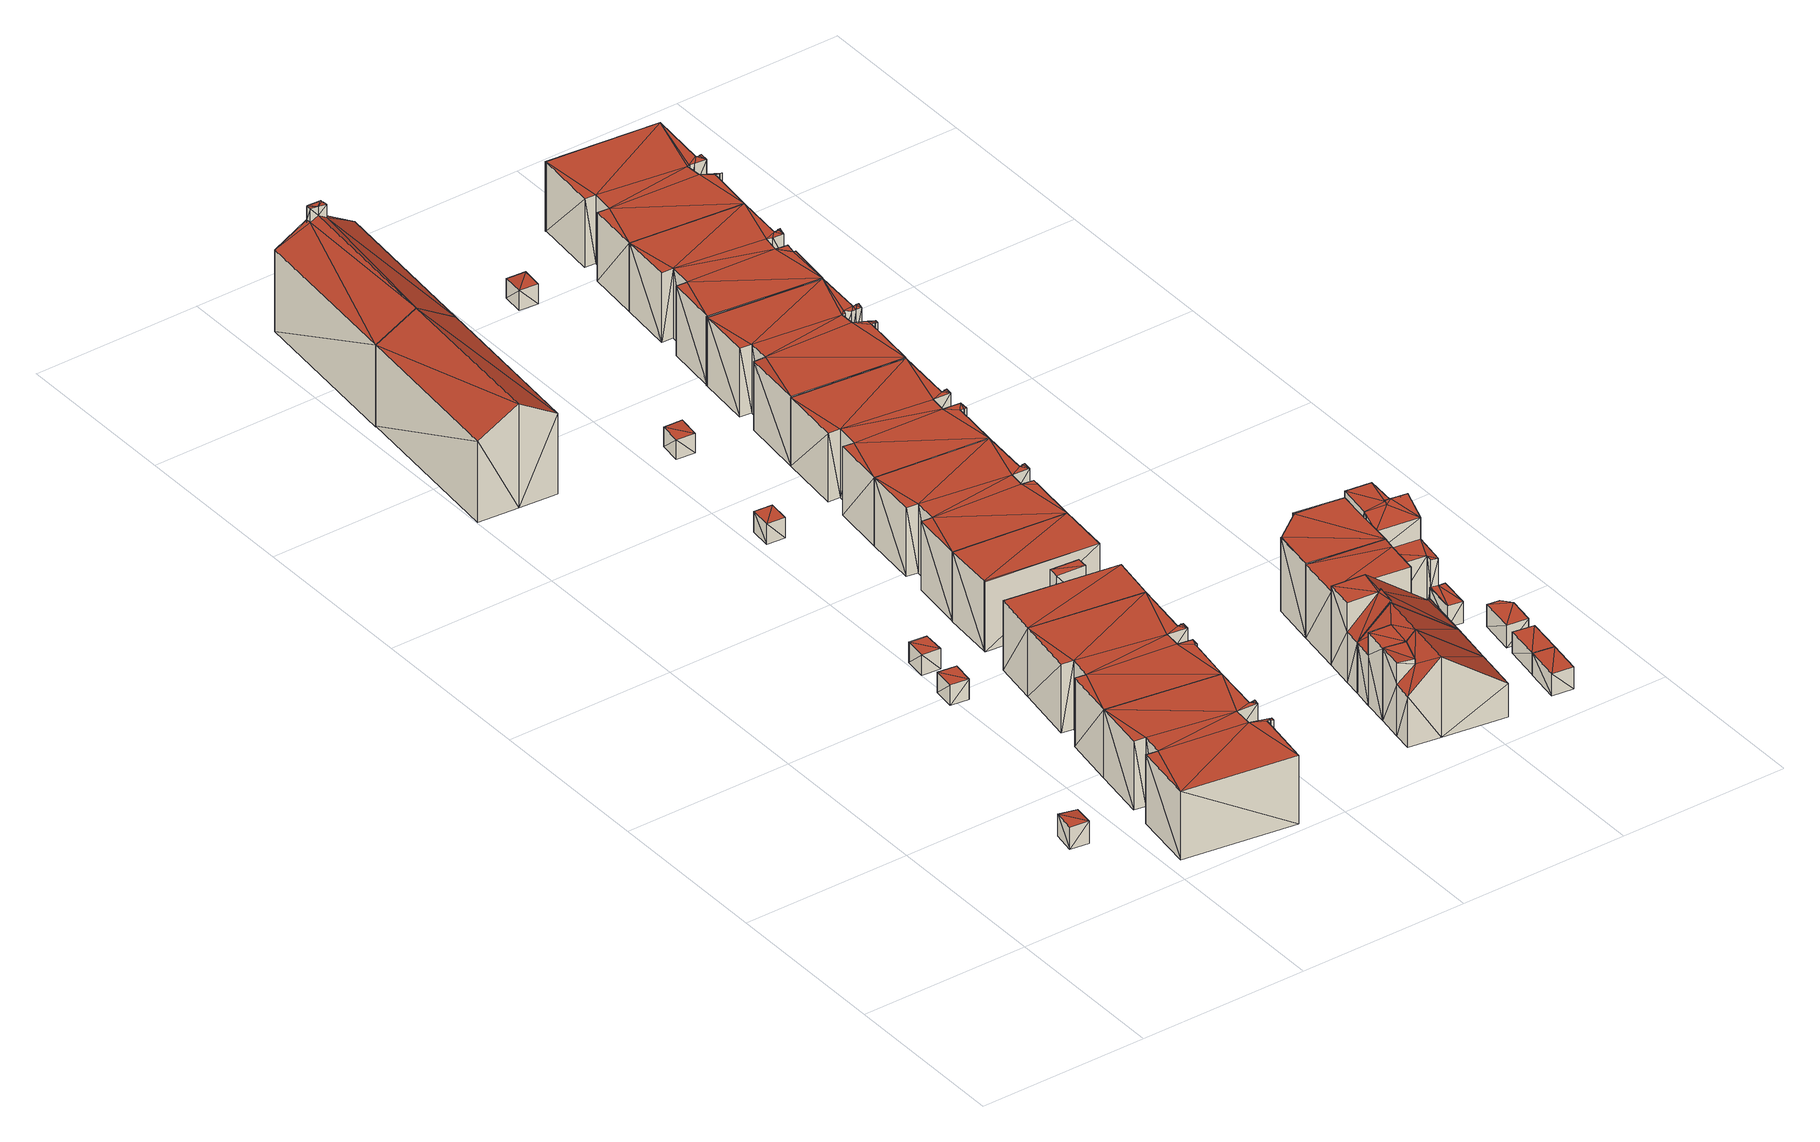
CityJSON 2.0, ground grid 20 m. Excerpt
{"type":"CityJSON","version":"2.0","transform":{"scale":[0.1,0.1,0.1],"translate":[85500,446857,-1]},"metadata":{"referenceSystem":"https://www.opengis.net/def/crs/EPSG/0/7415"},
"CityObjects":{
"building1":{"type":"Building","attributes":{"oorspronkelijk_bouwjaar":1990,"status":"Pand in gebruik","geconstateerd":false,"h_maaiveld":-0.615,"dak_type":"single horizontal","pw_datum":"2013-12-01","pw_actueel":"yes","pw_bron":"ahn3","reconstructie_methode":"tudelft3d-geoflow","versie_methode":"v21.03.1","kas_warenhuis":false,"ondergronds_type":"above ground","lod11_replace":false,"reconstruction_skipped":false},"geometry":[{"type":"Solid","lod":"2.2","boundaries":[[[[0,1,2]],[[3,0,2]],[[4,1,0]],[[5,4,0]],[[6,3,7]],[[7,3,2]],[[5,0,6]],[[6,0,3]],[[7,2,1]],[[4,7,1]],[[7,4,6]],[[6,4,5]]]],"semantics":{"surfaces":[{"type":"GroundSurface"},{"type":"WallSurface"},{"type":"RoofSurface"}],"values":[[0,0,1,1,1,1,1,1,1,1,2,2]]}}]},
"building2":{"type":"Building","attributes":{"oorspronkelijk_bouwjaar":1990,"status":"Pand in gebruik","geconstateerd":false,"h_maaiveld":-0.309,"dak_type":"multiple horizontal","pw_datum":"2013-12-01","pw_actueel":"yes","pw_bron":"ahn3","reconstructie_methode":"tudelft3d-geoflow","versie_methode":"v21.03.1","kas_warenhuis":false,"ondergronds_type":"above ground","lod11_replace":false,"reconstruction_skipped":false},"geometry":[{"type":"Solid","lod":"2.2","boundaries":[[[[8,9,10]],[[11,12,13]],[[14,15,16]],[[9,17,10]],[[18,10,19]],[[8,10,18]],[[17,15,20]],[[16,15,9]],[[14,16,21]],[[17,20,22]],[[22,23,24]],[[17,25,12]],[[9,15,17]],[[22,20,23]],[[12,10,17]],[[25,13,12]],[[26,17,22]],[[27,26,22]],[[27,22,24]],[[28,27,24]],[[28,24,23]],[[29,28,23]],[[29,23,30]],[[31,29,30]],[[30,23,20]],[[32,14,33]],[[33,14,21]],[[33,21,16]],[[34,33,16]],[[34,16,35]],[[35,16,9]],[[36,13,25]],[[37,36,25]],[[38,12,39]],[[39,12,11]],[[37,25,26]],[[26,25,17]],[[39,11,13]],[[36,39,13]],[[40,10,12]],[[38,40,12]],[[31,30,41]],[[42,31,41]],[[30,20,15]],[[43,30,15]],[[44,18,19]],[[45,44,19]],[[35,9,46]],[[46,9,8]],[[47,48,49]],[[49,48,43]],[[49,43,32]],[[32,43,14]],[[14,43,15]],[[42,41,48]],[[47,42,48]],[[45,19,10]],[[40,45,10]],[[46,8,44]],[[44,8,18]],[[48,41,43]],[[43,41,30]],[[29,31,27]],[[44,45,40]],[[36,42,38]],[[47,44,40]],[[37,42,36]],[[38,39,36]],[[26,31,42]],[[37,26,42]],[[27,31,26]],[[29,27,28]],[[38,42,47]],[[47,46,44]],[[38,47,40]],[[34,32,33]],[[49,32,34]],[[49,34,35]],[[35,46,47]],[[49,35,47]]]],"semantics":{"surfaces":[{"type":"GroundSurface"},{"type":"WallSurface"},{"type":"RoofSurface"}],"values":[[0,0,0,0,0,0,0,0,0,0,0,0,0,0,0,0,1,1,1,1,1,1,1,1,1,1,1,1,1,1,1,1,1,1,1,1,1,1,1,1,1,1,1,1,1,1,1,1,1,1,1,1,1,1,1,1,1,1,1,1,2,2,2,2,2,2,2,2,2,2,2,2,2,2,2,2,2,2,2,2]]}}]},
"building3":{"type":"Building","attributes":{"oorspronkelijk_bouwjaar":1990,"status":"Pand in gebruik","geconstateerd":false,"h_maaiveld":-0.58,"dak_type":"single horizontal","pw_datum":"2013-12-01","pw_actueel":"yes","pw_bron":"ahn3","reconstructie_methode":"tudelft3d-geoflow","versie_methode":"v21.03.1","kas_warenhuis":false,"ondergronds_type":"above ground","lod11_replace":false,"reconstruction_skipped":false},"geometry":[{"type":"Solid","lod":"2.2","boundaries":[[[[50,51,52]],[[52,51,53]],[[54,51,55]],[[55,51,50]],[[56,52,53]],[[57,56,53]],[[55,50,56]],[[56,50,52]],[[57,53,51]],[[54,57,51]],[[56,57,54]],[[55,56,54]]]],"semantics":{"surfaces":[{"type":"GroundSurface"},{"type":"WallSurface"},{"type":"RoofSurface"}],"values":[[0,0,1,1,1,1,1,1,1,1,2,2]]}}]},
"building4":{"type":"Building","attributes":{"oorspronkelijk_bouwjaar":1990,"status":"Pand in gebruik","geconstateerd":false,"h_maaiveld":-0.598,"dak_type":"single horizontal","pw_datum":"2013-12-01","pw_actueel":"yes","pw_bron":"ahn3","reconstructie_methode":"tudelft3d-geoflow","versie_methode":"v21.03.1","kas_warenhuis":false,"ondergronds_type":"above ground","lod11_replace":false,"reconstruction_skipped":false},"geometry":[{"type":"Solid","lod":"2.2","boundaries":[[[[58,59,60]],[[60,59,61]],[[62,60,61]],[[63,62,61]],[[64,58,60]],[[62,64,60]],[[63,61,65]],[[65,61,59]],[[65,59,64]],[[64,59,58]],[[62,63,65]],[[64,62,65]]]],"semantics":{"surfaces":[{"type":"GroundSurface"},{"type":"WallSurface"},{"type":"RoofSurface"}],"values":[[0,0,1,1,1,1,1,1,1,1,2,2]]}}]},
"building5":{"type":"Building","attributes":{"oorspronkelijk_bouwjaar":1954,"status":"Pand in gebruik","geconstateerd":false,"h_maaiveld":-0.656,"dak_type":"slanted","pw_datum":"2013-12-01","pw_actueel":"yes","pw_bron":"ahn3","reconstructie_methode":"tudelft3d-geoflow","versie_methode":"v21.03.1","kas_warenhuis":false,"ondergronds_type":"above ground","lod11_replace":false,"reconstruction_skipped":false},"geometry":[{"type":"Solid","lod":"2.2","boundaries":[[[[66,67,68]],[[69,70,71]],[[68,67,70]],[[68,70,69]],[[72,66,68]],[[73,72,68]],[[74,70,75]],[[75,70,67]],[[73,68,76]],[[76,68,69]],[[77,71,70]],[[74,77,70]],[[75,67,72]],[[72,67,66]],[[76,69,77]],[[77,69,71]],[[76,77,74]],[[73,76,74]],[[73,74,75]],[[72,73,75]]]],"semantics":{"surfaces":[{"type":"GroundSurface"},{"type":"WallSurface"},{"type":"RoofSurface"}],"values":[[0,0,0,0,1,1,1,1,1,1,1,1,1,1,1,1,2,2,2,2]]}}]},
"building6":{"type":"Building","attributes":{"oorspronkelijk_bouwjaar":1990,"status":"Pand in gebruik","geconstateerd":false,"h_maaiveld":-0.329,"dak_type":"multiple horizontal","pw_datum":"2013-12-01","pw_actueel":"yes","pw_bron":"ahn3","reconstructie_methode":"tudelft3d-geoflow","versie_methode":"v21.03.1","kas_warenhuis":false,"ondergronds_type":"above ground","lod11_replace":false,"reconstruction_skipped":false},"geometry":[{"type":"Solid","lod":"2.2","boundaries":[[[[78,79,80]],[[81,82,83]],[[84,85,18]],[[86,79,87]],[[80,79,86]],[[88,83,80]],[[83,78,80]],[[8,18,85]],[[82,8,85]],[[83,85,89]],[[83,89,78]],[[82,85,83]],[[89,90,78]],[[91,92,89]],[[92,90,89]],[[93,86,94]],[[94,86,87]],[[94,87,95]],[[95,87,79]],[[96,97,93]],[[93,97,86]],[[86,97,80]],[[98,92,99]],[[99,92,91]],[[100,88,80]],[[97,100,80]],[[101,83,100]],[[100,83,88]],[[44,18,46]],[[46,18,8]],[[102,85,103]],[[103,85,84]],[[104,82,105]],[[105,82,81]],[[105,81,101]],[[106,105,101]],[[101,81,83]],[[107,108,96]],[[96,108,97]],[[95,79,109]],[[109,79,78]],[[109,78,110]],[[110,78,90]],[[111,112,108]],[[107,111,108]],[[103,84,44]],[[44,84,18]],[[113,89,102]],[[102,89,85]],[[99,91,113]],[[113,91,89]],[[110,90,98]],[[98,90,92]],[[106,101,112]],[[111,106,112]],[[46,8,104]],[[104,8,82]],[[101,108,112]],[[100,97,101]],[[101,97,108]],[[107,113,102]],[[46,104,111]],[[111,104,106]],[[106,104,105]],[[111,102,46]],[[110,98,113]],[[110,107,109]],[[93,94,95]],[[95,109,96]],[[93,95,96]],[[109,107,96]],[[98,99,113]],[[110,113,107]],[[102,44,46]],[[107,102,111]],[[102,103,44]]]],"semantics":{"surfaces":[{"type":"GroundSurface"},{"type":"WallSurface"},{"type":"RoofSurface"}],"values":[[0,0,0,0,0,0,0,0,0,0,0,0,0,0,0,1,1,1,1,1,1,1,1,1,1,1,1,1,1,1,1,1,1,1,1,1,1,1,1,1,1,1,1,1,1,1,1,1,1,1,1,1,1,1,1,1,1,2,2,2,2,2,2,2,2,2,2,2,2,2,2,2,2,2,2,2]]}}]},
"building7":{"type":"Building","attributes":{"oorspronkelijk_bouwjaar":1990,"status":"Pand in gebruik","geconstateerd":false,"h_maaiveld":-0.306,"dak_type":"single horizontal","pw_datum":"2013-12-01","pw_actueel":"yes","pw_bron":"ahn3","reconstructie_methode":"tudelft3d-geoflow","versie_methode":"v21.03.1","kas_warenhuis":false,"ondergronds_type":"above ground","lod11_replace":false,"reconstruction_skipped":false},"geometry":[{"type":"Solid","lod":"2.2","boundaries":[[[[92,114,115]],[[90,92,115]],[[98,92,110]],[[110,92,90]],[[116,115,114]],[[117,116,114]],[[117,114,98]],[[98,114,92]],[[110,90,115]],[[116,110,115]],[[116,117,98]],[[110,116,98]]]],"semantics":{"surfaces":[{"type":"GroundSurface"},{"type":"WallSurface"},{"type":"RoofSurface"}],"values":[[0,0,1,1,1,1,1,1,1,1,2,2]]}}]},
"building8":{"type":"Building","attributes":{"oorspronkelijk_bouwjaar":1954,"status":"Pand in gebruik","geconstateerd":false,"h_maaiveld":-0.762,"dak_type":"slanted","pw_datum":"2013-12-01","pw_actueel":"yes","pw_bron":"ahn3","reconstructie_methode":"tudelft3d-geoflow","versie_methode":"v21.03.1","kas_warenhuis":false,"ondergronds_type":"above ground","lod11_replace":false,"reconstruction_skipped":false},"geometry":[{"type":"Solid","lod":"2.2","boundaries":[[[[118,119,120]],[[121,122,123]],[[124,118,120]],[[122,120,123]],[[124,120,122]],[[124,122,125]],[[126,125,127]],[[124,125,126]],[[128,129,130]],[[130,129,122]],[[122,129,125]],[[130,122,121]],[[131,130,121]],[[132,123,120]],[[133,134,132]],[[132,134,123]],[[131,121,123]],[[134,131,123]],[[77,126,135]],[[135,126,127]],[[136,137,138]],[[139,136,138]],[[139,138,140]],[[140,138,141]],[[142,119,75]],[[75,119,118]],[[140,141,129]],[[128,140,129]],[[74,124,77]],[[77,124,126]],[[135,127,125]],[[129,135,125]],[[75,118,124]],[[74,75,124]],[[132,120,142]],[[142,120,119]],[[133,132,136]],[[136,132,137]],[[132,142,137]],[[137,75,74]],[[137,142,75]],[[137,74,138]],[[140,128,130]],[[139,130,131]],[[139,140,130]],[[139,131,134]],[[139,134,133]],[[139,133,136]],[[135,129,141]],[[74,141,138]],[[77,135,141]],[[77,141,74]]]],"semantics":{"surfaces":[{"type":"GroundSurface"},{"type":"WallSurface"},{"type":"RoofSurface"}],"values":[[0,0,0,0,0,0,0,0,1,1,1,1,1,1,1,1,1,1,1,1,1,1,1,1,1,1,1,1,1,1,1,1,1,1,1,1,1,1,2,2,2,2,2,2,2,2,2,2,2,2,2,2]]}}]},
"building9":{"type":"Building","attributes":{"oorspronkelijk_bouwjaar":1990,"status":"Pand in gebruik","geconstateerd":false,"h_maaiveld":-0.739,"dak_type":"single horizontal","pw_datum":"2013-12-01","pw_actueel":"yes","pw_bron":"ahn3","reconstructie_methode":"tudelft3d-geoflow","versie_methode":"v21.03.1","kas_warenhuis":false,"ondergronds_type":"above ground","lod11_replace":false,"reconstruction_skipped":false},"geometry":[{"type":"Solid","lod":"2.2","boundaries":[[[[143,144,145]],[[145,144,146]],[[147,143,145]],[[148,147,145]],[[148,145,149]],[[149,145,146]],[[149,146,150]],[[150,146,144]],[[150,144,143]],[[147,150,143]],[[150,147,149]],[[149,147,148]]]],"semantics":{"surfaces":[{"type":"GroundSurface"},{"type":"WallSurface"},{"type":"RoofSurface"}],"values":[[0,0,1,1,1,1,1,1,1,1,2,2]]}}]},
"building10":{"type":"Building","attributes":{"oorspronkelijk_bouwjaar":1990,"status":"Pand in gebruik","geconstateerd":false,"h_maaiveld":-0.352,"dak_type":"single horizontal","pw_datum":"2013-12-01","pw_actueel":"yes","pw_bron":"ahn3","reconstructie_methode":"tudelft3d-geoflow","versie_methode":"v21.03.1","kas_warenhuis":false,"ondergronds_type":"above ground","lod11_replace":false,"reconstruction_skipped":false},"geometry":[{"type":"Solid","lod":"2.2","boundaries":[[[[151,152,153]],[[154,151,153]],[[154,153,155]],[[156,152,157]],[[157,152,151]],[[158,154,155]],[[159,158,155]],[[160,153,152]],[[156,160,152]],[[159,155,153]],[[160,159,153]],[[157,151,158]],[[158,151,154]],[[157,158,160]],[[156,157,160]],[[160,158,159]]]],"semantics":{"surfaces":[{"type":"GroundSurface"},{"type":"WallSurface"},{"type":"RoofSurface"}],"values":[[0,0,0,1,1,1,1,1,1,1,1,1,1,2,2,2]]}}]},
"building11":{"type":"Building","attributes":{"oorspronkelijk_bouwjaar":1990,"status":"Pand in gebruik","geconstateerd":false,"h_maaiveld":-0.161,"dak_type":"multiple horizontal","pw_datum":"2013-12-01","pw_actueel":"yes","pw_bron":"ahn3","reconstructie_methode":"tudelft3d-geoflow","versie_methode":"v21.03.1","kas_warenhuis":false,"ondergronds_type":"above ground","lod11_replace":false,"reconstruction_skipped":false},"geometry":[{"type":"Solid","lod":"2.2","boundaries":[[[[161,162,163]],[[164,165,166]],[[163,162,165]],[[163,165,164]],[[167,164,168]],[[168,164,166]],[[169,170,171]],[[171,170,172]],[[170,166,165]],[[169,168,170]],[[170,168,166]],[[171,172,167]],[[167,172,164]],[[164,172,163]],[[170,165,173]],[[173,165,162]],[[173,162,174]],[[174,162,161]],[[174,161,163]],[[172,174,163]],[[171,167,169]],[[169,167,168]],[[173,174,172]],[[170,173,172]]]],"semantics":{"surfaces":[{"type":"GroundSurface"},{"type":"WallSurface"},{"type":"RoofSurface"}],"values":[[0,0,0,0,1,1,1,1,1,1,1,1,1,1,1,1,1,1,1,1,2,2,2,2]]}}]},
"building12":{"type":"Building","attributes":{"oorspronkelijk_bouwjaar":1990,"status":"Pand in gebruik","geconstateerd":false,"h_maaiveld":-0.696,"dak_type":"single horizontal","pw_datum":"2013-12-01","pw_actueel":"yes","pw_bron":"ahn3","reconstructie_methode":"tudelft3d-geoflow","versie_methode":"v21.03.1","kas_warenhuis":false,"ondergronds_type":"above ground","lod11_replace":false,"reconstruction_skipped":false},"geometry":[{"type":"Solid","lod":"2.2","boundaries":[[[[175,176,177]],[[177,176,178]],[[179,178,180]],[[180,178,176]],[[180,176,181]],[[181,176,175]],[[182,177,178]],[[179,182,178]],[[181,175,177]],[[182,181,177]],[[179,180,182]],[[182,180,181]]]],"semantics":{"surfaces":[{"type":"GroundSurface"},{"type":"WallSurface"},{"type":"RoofSurface"}],"values":[[0,0,1,1,1,1,1,1,1,1,2,2]]}}]},
"building13":{"type":"Building","attributes":{"oorspronkelijk_bouwjaar":1990,"status":"Pand in gebruik","geconstateerd":false,"h_maaiveld":-0.304,"dak_type":"multiple horizontal","pw_datum":"2013-12-01","pw_actueel":"yes","pw_bron":"ahn3","reconstructie_methode":"tudelft3d-geoflow","versie_methode":"v21.03.1","kas_warenhuis":false,"ondergronds_type":"above ground","lod11_replace":false,"reconstruction_skipped":false},"geometry":[{"type":"Solid","lod":"2.2","boundaries":[[[[183,184,185]],[[183,186,187]],[[183,187,188]],[[189,190,185]],[[191,192,193]],[[189,185,184]],[[183,185,194]],[[194,185,193]],[[193,195,194]],[[192,195,193]],[[183,194,186]],[[196,197,186]],[[194,196,186]],[[198,197,196]],[[199,197,200]],[[200,197,198]],[[200,198,196]],[[201,200,196]],[[201,196,202]],[[202,196,194]],[[203,188,204]],[[204,188,187]],[[205,206,207]],[[207,206,208]],[[209,204,210]],[[210,204,186]],[[186,204,187]],[[211,193,185]],[[212,211,185]],[[213,190,189]],[[159,213,189]],[[212,185,213]],[[213,185,190]],[[214,183,215]],[[216,217,206]],[[205,216,206]],[[214,215,217]],[[216,214,217]],[[217,215,218]],[[215,183,188]],[[203,215,188]],[[217,218,204]],[[209,217,204]],[[207,208,219]],[[219,208,210]],[[219,210,199]],[[199,210,197]],[[197,210,186]],[[220,191,193]],[[211,220,193]],[[221,195,222]],[[222,195,192]],[[158,184,214]],[[214,184,183]],[[159,189,184]],[[158,159,184]],[[222,192,191]],[[220,222,191]],[[202,194,221]],[[221,194,195]],[[204,218,203]],[[203,218,215]],[[222,220,211]],[[216,205,214]],[[221,207,202]],[[212,205,207]],[[199,200,201]],[[201,202,219]],[[199,201,219]],[[202,207,219]],[[213,159,212]],[[222,211,221]],[[211,212,207]],[[221,211,207]],[[212,159,158]],[[212,158,205]],[[158,214,205]],[[217,208,206]],[[209,210,217]],[[217,210,208]]]],"semantics":{"surfaces":[{"type":"GroundSurface"},{"type":"WallSurface"},{"type":"RoofSurface"}],"values":[[0,0,0,0,0,0,0,0,0,0,0,0,0,0,1,1,1,1,1,1,1,1,1,1,1,1,1,1,1,1,1,1,1,1,1,1,1,1,1,1,1,1,1,1,1,1,1,1,1,1,1,1,1,1,1,1,1,1,1,1,2,2,2,2,2,2,2,2,2,2,2,2,2,2,2,2,2,2,2,2]]}}]},
"building14":{"type":"Building","attributes":{"oorspronkelijk_bouwjaar":1990,"status":"Pand in gebruik","geconstateerd":false,"h_maaiveld":-0.318,"dak_type":"multiple horizontal","pw_datum":"2013-12-01","pw_actueel":"yes","pw_bron":"ahn3","reconstructie_methode":"tudelft3d-geoflow","versie_methode":"v21.03.1","kas_warenhuis":false,"ondergronds_type":"above ground","lod11_replace":false,"reconstruction_skipped":false},"geometry":[{"type":"Solid","lod":"2.2","boundaries":[[[[195,223,224]],[[225,226,227]],[[228,229,230]],[[230,231,232]],[[192,223,195]],[[233,223,192]],[[223,228,230]],[[234,228,235]],[[228,234,229]],[[236,230,232]],[[223,230,224]],[[236,224,230]],[[231,237,238]],[[224,236,226]],[[238,232,231]],[[236,227,226]],[[239,225,227]],[[240,239,227]],[[241,227,236]],[[242,240,241]],[[241,240,227]],[[243,238,244]],[[244,238,237]],[[244,237,245]],[[245,237,231]],[[245,231,246]],[[246,231,230]],[[247,224,226]],[[248,247,226]],[[248,226,239]],[[239,226,225]],[[249,229,250]],[[250,229,234]],[[221,195,224]],[[247,221,224]],[[251,252,243]],[[243,252,238]],[[238,252,232]],[[242,241,253]],[[254,242,253]],[[255,233,222]],[[222,233,192]],[[222,192,195]],[[221,222,195]],[[256,223,255]],[[255,223,233]],[[254,253,257]],[[258,254,257]],[[241,236,232]],[[252,241,232]],[[259,235,228]],[[260,259,228]],[[260,228,256]],[[256,228,223]],[[250,234,259]],[[259,234,235]],[[246,230,229]],[[249,246,229]],[[258,257,251]],[[251,257,252]],[[241,252,257]],[[253,241,257]],[[249,250,260]],[[258,249,260]],[[260,250,259]],[[246,249,258]],[[254,260,256]],[[221,256,222]],[[256,255,222]],[[247,254,221]],[[248,242,247]],[[240,242,248]],[[248,239,240]],[[251,246,258]],[[243,244,245]],[[254,256,221]],[[242,254,247]],[[258,260,254]],[[245,246,251]],[[243,245,251]]]],"semantics":{"surfaces":[{"type":"GroundSurface"},{"type":"WallSurface"},{"type":"RoofSurface"}],"values":[[0,0,0,0,0,0,0,0,0,0,0,0,0,0,0,0,1,1,1,1,1,1,1,1,1,1,1,1,1,1,1,1,1,1,1,1,1,1,1,1,1,1,1,1,1,1,1,1,1,1,1,1,1,1,1,1,1,1,1,1,2,2,2,2,2,2,2,2,2,2,2,2,2,2,2,2,2,2,2,2]]}}]},
"building15":{"type":"Building","attributes":{"oorspronkelijk_bouwjaar":2006,"status":"Pand in gebruik","geconstateerd":false,"h_maaiveld":-0.28,"dak_type":"slanted","pw_datum":"2013-12-01","pw_actueel":"yes","pw_bron":"ahn3","reconstructie_methode":"tudelft3d-geoflow","versie_methode":"v21.03.1","kas_warenhuis":false,"ondergronds_type":"above ground","lod11_replace":false,"reconstruction_skipped":false},"geometry":[{"type":"Solid","lod":"2.2","boundaries":[[[[261,262,263]],[[263,262,264]],[[264,262,265]],[[263,264,266]],[[263,266,267]],[[263,267,268]],[[269,270,271]],[[272,268,273]],[[273,268,267]],[[274,261,263]],[[275,274,263]],[[276,262,274]],[[274,262,261]],[[277,276,270]],[[269,277,270]],[[273,267,266]],[[278,273,266]],[[279,265,276]],[[277,279,276]],[[276,265,262]],[[278,266,271]],[[271,266,264]],[[275,263,272]],[[272,263,268]],[[271,264,265]],[[279,271,265]],[[270,276,274]],[[270,274,275]],[[270,275,278]],[[271,270,278]],[[277,269,279]],[[279,269,271]],[[275,272,273]],[[278,275,273]]]],"semantics":{"surfaces":[{"type":"GroundSurface"},{"type":"WallSurface"},{"type":"RoofSurface"}],"values":[[0,0,0,0,0,0,1,1,1,1,1,1,1,1,1,1,1,1,1,1,1,1,1,1,1,1,2,2,2,2,2,2,2,2]]}}]},
"building16":{"type":"Building","attributes":{"oorspronkelijk_bouwjaar":2006,"status":"Pand in gebruik","geconstateerd":false,"h_maaiveld":-0.272,"dak_type":"slanted","pw_datum":"2013-12-01","pw_actueel":"yes","pw_bron":"ahn3","reconstructie_methode":"tudelft3d-geoflow","versie_methode":"v21.03.1","kas_warenhuis":false,"ondergronds_type":"above ground","lod11_replace":false,"reconstruction_skipped":false},"geometry":[{"type":"Solid","lod":"2.2","boundaries":[[[[265,280,264]],[[264,280,281]],[[281,280,282]],[[267,266,283]],[[264,281,266]],[[266,281,283]],[[284,285,286]],[[287,281,288]],[[288,281,282]],[[271,264,266]],[[278,271,266]],[[288,282,280]],[[284,288,280]],[[289,283,281]],[[287,289,281]],[[285,284,290]],[[290,284,265]],[[265,284,280]],[[278,266,273]],[[273,266,267]],[[290,265,264]],[[271,290,264]],[[273,267,283]],[[289,273,283]],[[273,289,278]],[[278,289,287]],[[278,287,286]],[[271,278,286]],[[284,286,288]],[[286,287,288]],[[271,286,285]],[[290,271,285]]]],"semantics":{"surfaces":[{"type":"GroundSurface"},{"type":"WallSurface"},{"type":"RoofSurface"}],"values":[[0,0,0,0,0,0,1,1,1,1,1,1,1,1,1,1,1,1,1,1,1,1,1,1,2,2,2,2,2,2,2,2]]}}]},
"building17":{"type":"Building","attributes":{"oorspronkelijk_bouwjaar":1990,"status":"Pand in gebruik","geconstateerd":false,"h_maaiveld":-0.707,"dak_type":"single horizontal","pw_datum":"2013-12-01","pw_actueel":"yes","pw_bron":"ahn3","reconstructie_methode":"tudelft3d-geoflow","versie_methode":"v21.03.1","kas_warenhuis":false,"ondergronds_type":"above ground","lod11_replace":false,"reconstruction_skipped":false},"geometry":[{"type":"Solid","lod":"2.2","boundaries":[[[[291,292,293]],[[294,291,293]],[[295,294,293]],[[296,295,293]],[[297,292,298]],[[298,292,291]],[[298,291,294]],[[295,298,294]],[[296,293,297]],[[297,293,292]],[[296,297,298]],[[295,296,298]]]],"semantics":{"surfaces":[{"type":"GroundSurface"},{"type":"WallSurface"},{"type":"RoofSurface"}],"values":[[0,0,1,1,1,1,1,1,1,1,2,2]]}}]},
"building18":{"type":"Building","attributes":{"oorspronkelijk_bouwjaar":2006,"status":"Pand in gebruik","geconstateerd":false,"h_maaiveld":-0.257,"dak_type":"slanted","pw_datum":"2013-12-01","pw_actueel":"yes","pw_bron":"ahn3","reconstructie_methode":"tudelft3d-geoflow","versie_methode":"v21.03.1","kas_warenhuis":false,"ondergronds_type":"above ground","lod11_replace":false,"reconstruction_skipped":false},"geometry":[{"type":"Solid","lod":"2.2","boundaries":[[[[282,299,300]],[[300,299,301]],[[301,299,302]],[[300,301,303]],[[300,303,283]],[[303,304,305]],[[303,305,283]],[[306,304,307]],[[307,304,303]],[[308,305,304]],[[306,308,304]],[[288,282,300]],[[309,288,310]],[[310,288,300]],[[311,301,312]],[[312,301,302]],[[313,302,299]],[[314,312,313]],[[313,312,302]],[[310,300,289]],[[289,300,283]],[[307,303,301]],[[311,307,301]],[[313,299,288]],[[288,299,282]],[[309,310,315]],[[316,309,315]],[[316,315,317]],[[314,313,317]],[[289,283,305]],[[308,289,305]],[[307,308,306]],[[310,289,315]],[[315,289,307]],[[307,289,308]],[[315,307,311]],[[315,311,317]],[[317,312,314]],[[317,311,312]],[[309,316,317]],[[288,317,313]],[[288,309,317]]]],"semantics":{"surfaces":[{"type":"GroundSurface"},{"type":"WallSurface"},{"type":"RoofSurface"}],"values":[[0,0,0,0,0,0,0,1,1,1,1,1,1,1,1,1,1,1,1,1,1,1,1,1,1,1,1,1,1,1,1,2,2,2,2,2,2,2,2,2,2,2]]}}]},
"building19":{"type":"Building","attributes":{"oorspronkelijk_bouwjaar":1990,"status":"Pand in gebruik","geconstateerd":false,"h_maaiveld":-0.308,"dak_type":"multiple horizontal","pw_datum":"2013-12-01","pw_actueel":"yes","pw_bron":"ahn3","reconstructie_methode":"tudelft3d-geoflow","versie_methode":"v21.03.1","kas_warenhuis":false,"ondergronds_type":"above ground","lod11_replace":false,"reconstruction_skipped":false},"geometry":[{"type":"Solid","lod":"2.2","boundaries":[[[[318,319,320]],[[321,322,323]],[[320,319,324]],[[325,326,234]],[[327,322,321]],[[322,328,323]],[[328,324,323]],[[329,324,328]],[[326,229,234]],[[326,329,328]],[[326,330,329]],[[229,326,328]],[[331,330,332]],[[333,330,331]],[[329,320,324]],[[333,329,330]],[[334,319,335]],[[335,319,318]],[[335,318,320]],[[336,335,320]],[[336,320,337]],[[337,320,329]],[[338,328,322]],[[339,338,322]],[[339,322,327]],[[340,339,327]],[[340,327,321]],[[341,340,321]],[[341,321,342]],[[343,341,342]],[[342,321,323]],[[337,329,344]],[[344,329,333]],[[345,346,334]],[[334,346,319]],[[319,346,324]],[[347,348,345]],[[345,348,346]],[[346,348,349]],[[350,325,234]],[[351,350,234]],[[344,333,352]],[[352,333,331]],[[342,323,346]],[[346,323,324]],[[353,330,326]],[[354,353,326]],[[355,332,330]],[[353,355,330]],[[352,331,332]],[[355,352,332]],[[356,357,358]],[[359,356,358]],[[360,229,338]],[[338,229,328]],[[361,362,347]],[[347,362,348]],[[359,358,361]],[[361,358,362]],[[363,364,349]],[[348,363,349]],[[365,366,364]],[[363,365,364]],[[351,234,229]],[[360,351,229]],[[354,326,350]],[[350,326,325]],[[367,368,356]],[[356,368,357]],[[369,370,368]],[[367,369,368]],[[371,372,370]],[[369,371,370]],[[372,373,365]],[[365,373,366]],[[372,342,373]],[[371,343,372]],[[372,343,342]],[[368,370,357]],[[363,370,372]],[[365,363,372]],[[357,362,358]],[[357,370,363]],[[362,363,348]],[[357,363,362]],[[373,342,366]],[[364,346,349]],[[366,342,346]],[[366,346,364]],[[338,369,360]],[[339,371,338]],[[351,354,350]],[[360,354,351]],[[338,371,369]],[[356,359,367]],[[339,343,371]],[[341,339,340]],[[343,339,341]],[[360,369,354]],[[359,337,344]],[[369,367,354]],[[367,353,354]],[[347,336,337]],[[359,344,367]],[[336,334,335]],[[345,334,336]],[[367,344,353]],[[345,336,347]],[[337,359,361]],[[347,337,361]],[[344,352,353]],[[352,355,353]]]],"semantics":{"surfaces":[{"type":"GroundSurface"},{"type":"WallSurface"},{"type":"RoofSurface"}],"values":[[0,0,0,0,0,0,0,0,0,0,0,0,0,0,0,0,1,1,1,1,1,1,1,1,1,1,1,1,1,1,1,1,1,1,1,1,1,1,1,1,1,1,1,1,1,1,1,1,1,1,1,1,1,1,1,1,1,1,1,1,1,1,1,1,1,1,1,1,1,1,1,1,1,1,1,1,1,1,2,2,2,2,2,2,2,2,2,2,2,2,2,2,2,2,2,2,2,2,2,2,2,2,2,2,2,2,2,2,2,2,2,2]]}}]},
"building20":{"type":"Building","attributes":{"oorspronkelijk_bouwjaar":2006,"status":"Pand in gebruik","geconstateerd":false,"h_maaiveld":-0.267,"dak_type":"single horizontal","pw_datum":"2013-12-01","pw_actueel":"yes","pw_bron":"ahn3","reconstructie_methode":"tudelft3d-geoflow","versie_methode":"v21.03.1","kas_warenhuis":false,"ondergronds_type":"above ground","lod11_replace":false,"reconstruction_skipped":false},"geometry":[{"type":"Solid","lod":"2.2","boundaries":[[[[374,375,376]],[[377,302,374]],[[374,302,375]],[[378,377,374]],[[379,378,374]],[[380,302,377]],[[378,380,377]],[[381,376,382]],[[382,376,375]],[[382,375,380]],[[380,375,302]],[[379,374,376]],[[381,379,376]],[[379,381,382]],[[378,379,380]],[[380,379,382]]]],"semantics":{"surfaces":[{"type":"GroundSurface"},{"type":"WallSurface"},{"type":"RoofSurface"}],"values":[[0,0,0,1,1,1,1,1,1,1,1,1,1,2,2,2]]}}]},
"building21":{"type":"Building","attributes":{"oorspronkelijk_bouwjaar":2006,"status":"Pand in gebruik","geconstateerd":false,"h_maaiveld":-0.261,"dak_type":"multiple horizontal","pw_datum":"2013-12-01","pw_actueel":"yes","pw_bron":"ahn3","reconstructie_methode":"tudelft3d-geoflow","versie_methode":"v21.03.1","kas_warenhuis":false,"ondergronds_type":"above ground","lod11_replace":false,"reconstruction_skipped":false},"geometry":[{"type":"Solid","lod":"2.2","boundaries":[[[[375,383,384]],[[376,384,385]],[[376,375,384]],[[386,385,387]],[[376,385,386]],[[388,387,385]],[[389,388,385]],[[390,384,383]],[[391,390,383]],[[392,375,381]],[[381,375,376]],[[389,385,384]],[[390,389,384]],[[393,386,387]],[[388,393,387]],[[391,383,375]],[[392,391,375]],[[381,376,393]],[[393,376,386]],[[389,393,388]],[[392,381,390]],[[390,381,389]],[[389,381,393]],[[392,390,391]]]],"semantics":{"surfaces":[{"type":"GroundSurface"},{"type":"WallSurface"},{"type":"RoofSurface"}],"values":[[0,0,0,0,0,1,1,1,1,1,1,1,1,1,1,1,1,1,1,2,2,2,2,2]]}}]},
"building22":{"type":"Building","attributes":{"oorspronkelijk_bouwjaar":1990,"status":"Pand in gebruik","geconstateerd":false,"h_maaiveld":-0.325,"dak_type":"multiple horizontal","pw_datum":"2013-12-01","pw_actueel":"yes","pw_bron":"ahn3","reconstructie_methode":"tudelft3d-geoflow","versie_methode":"v21.03.1","kas_warenhuis":false,"ondergronds_type":"above ground","lod11_replace":false,"reconstruction_skipped":false},"geometry":[{"type":"Solid","lod":"2.2","boundaries":[[[[394,395,396]],[[397,333,398]],[[399,394,396]],[[399,396,400]],[[401,402,398]],[[397,403,333]],[[404,401,331]],[[405,396,398]],[[401,398,333]],[[331,401,333]],[[400,396,405]],[[398,396,406]],[[397,398,406]],[[407,405,408]],[[405,409,408]],[[410,411,412]],[[400,405,407]],[[413,411,410]],[[413,410,414]],[[412,399,400]],[[410,412,400]],[[415,404,331]],[[416,415,331]],[[417,413,418]],[[418,413,414]],[[418,414,410]],[[419,418,410]],[[419,410,420]],[[420,410,400]],[[421,397,422]],[[423,421,422]],[[422,397,406]],[[424,403,397]],[[421,424,397]],[[425,408,409]],[[426,425,409]],[[420,400,427]],[[427,400,407]],[[423,422,428]],[[429,423,428]],[[422,406,396]],[[430,422,396]],[[431,411,417]],[[417,411,413]],[[432,433,431]],[[431,433,411]],[[411,433,412]],[[416,331,333]],[[434,416,333]],[[435,398,436]],[[436,398,402]],[[437,438,439]],[[440,437,439]],[[429,428,437]],[[437,428,438]],[[441,395,394]],[[442,441,394]],[[430,396,395]],[[441,430,395]],[[436,402,401]],[[443,436,401]],[[444,445,433]],[[432,444,433]],[[440,439,445]],[[444,440,445]],[[446,399,412]],[[433,446,412]],[[442,394,446]],[[446,394,399]],[[427,407,425]],[[425,407,408]],[[443,401,415]],[[415,401,404]],[[434,333,424]],[[424,333,403]],[[426,409,447]],[[447,409,405]],[[447,405,398]],[[435,447,398]],[[422,430,428]],[[446,430,442]],[[438,445,439]],[[442,430,441]],[[446,428,430]],[[433,445,446]],[[445,428,446]],[[445,438,428]],[[434,424,421]],[[426,447,425]],[[434,435,443]],[[421,423,437]],[[417,419,431]],[[443,435,436]],[[416,443,415]],[[434,443,416]],[[437,423,429]],[[434,421,437]],[[435,434,437]],[[437,440,447]],[[435,437,447]],[[440,427,447]],[[418,419,417]],[[420,432,419]],[[444,432,420]],[[419,432,431]],[[420,427,440]],[[444,420,440]],[[427,425,447]]]],"semantics":{"surfaces":[{"type":"GroundSurface"},{"type":"WallSurface"},{"type":"RoofSurface"}],"values":[[0,0,0,0,0,0,0,0,0,0,0,0,0,0,0,0,0,0,0,0,0,1,1,1,1,1,1,1,1,1,1,1,1,1,1,1,1,1,1,1,1,1,1,1,1,1,1,1,1,1,1,1,1,1,1,1,1,1,1,1,1,1,1,1,1,1,1,1,1,1,1,1,1,1,1,1,1,1,1,2,2,2,2,2,2,2,2,2,2,2,2,2,2,2,2,2,2,2,2,2,2,2,2,2,2,2,2,2]]}}]},
"building23":{"type":"Building","attributes":{"oorspronkelijk_bouwjaar":2006,"status":"Pand in gebruik","geconstateerd":false,"h_maaiveld":-0.255,"dak_type":"single horizontal","pw_datum":"2013-12-01","pw_actueel":"yes","pw_bron":"ahn3","reconstructie_methode":"tudelft3d-geoflow","versie_methode":"v21.03.1","kas_warenhuis":false,"ondergronds_type":"above ground","lod11_replace":false,"reconstruction_skipped":false},"geometry":[{"type":"Solid","lod":"2.2","boundaries":[[[[448,449,450]],[[451,448,450]],[[452,448,451]],[[453,452,451]],[[454,450,455]],[[455,450,449]],[[453,451,454]],[[454,451,450]],[[455,449,448]],[[452,455,448]],[[454,455,452]],[[453,454,452]]]],"semantics":{"surfaces":[{"type":"GroundSurface"},{"type":"WallSurface"},{"type":"RoofSurface"}],"values":[[0,0,1,1,1,1,1,1,1,1,2,2]]}}]},
"building24":{"type":"Building","attributes":{"oorspronkelijk_bouwjaar":2006,"status":"Pand in gebruik","geconstateerd":false,"h_maaiveld":-0.241,"dak_type":"single horizontal","pw_datum":"2013-12-01","pw_actueel":"yes","pw_bron":"ahn3","reconstructie_methode":"tudelft3d-geoflow","versie_methode":"v21.03.1","kas_warenhuis":false,"ondergronds_type":"above ground","lod11_replace":false,"reconstruction_skipped":false},"geometry":[{"type":"Solid","lod":"2.2","boundaries":[[[[456,457,458]],[[458,457,459]],[[455,457,456]],[[454,455,456]],[[460,459,455]],[[455,459,457]],[[461,458,460]],[[460,458,459]],[[454,456,458]],[[461,454,458]],[[454,461,455]],[[455,461,460]]]],"semantics":{"surfaces":[{"type":"GroundSurface"},{"type":"WallSurface"},{"type":"RoofSurface"}],"values":[[0,0,1,1,1,1,1,1,1,1,2,2]]}}]},
"building25":{"type":"Building","attributes":{"oorspronkelijk_bouwjaar":2007,"status":"Pand in gebruik","geconstateerd":false,"h_maaiveld":-0.234,"dak_type":"slanted","pw_datum":"2013-12-01","pw_actueel":"yes","pw_bron":"ahn3","reconstructie_methode":"tudelft3d-geoflow","versie_methode":"v21.03.1","kas_warenhuis":false,"ondergronds_type":"above ground","lod11_replace":false,"reconstruction_skipped":false},"geometry":[{"type":"Solid","lod":"2.2","boundaries":[[[[462,463,464]],[[465,466,467]],[[466,462,464]],[[468,469,470]],[[467,471,472]],[[469,465,470]],[[468,470,473]],[[474,469,468]],[[475,462,466]],[[475,466,476]],[[470,465,472]],[[465,467,472]],[[466,464,467]],[[477,474,478]],[[478,474,468]],[[479,480,481]],[[482,479,481]],[[469,480,465]],[[481,480,469]],[[483,463,462]],[[484,483,462]],[[485,476,466]],[[486,485,466]],[[487,488,479]],[[479,488,480]],[[484,462,489]],[[489,462,475]],[[490,491,492]],[[493,478,494]],[[494,478,473]],[[473,478,468]],[[495,470,488]],[[487,495,488]],[[488,470,472]],[[496,486,466]],[[494,473,495]],[[495,473,470]],[[478,493,497]],[[481,469,477]],[[477,469,474]],[[488,472,498]],[[498,472,471]],[[498,471,499]],[[499,471,467]],[[496,466,465]],[[480,496,465]],[[500,497,490]],[[490,497,491]],[[482,481,500]],[[500,481,497]],[[499,467,501]],[[502,499,501]],[[501,467,464]],[[501,464,463]],[[483,501,463]],[[502,501,496]],[[496,501,486]],[[489,475,485]],[[485,475,476]],[[484,486,501]],[[484,489,486]],[[486,489,485]],[[484,501,483]],[[495,492,491]],[[493,491,497]],[[494,495,491]],[[494,491,493]],[[498,499,488]],[[496,480,499]],[[496,499,502]],[[499,480,488]],[[495,487,492]],[[482,500,479]],[[492,500,490]],[[492,479,500]],[[487,479,492]],[[497,481,477]],[[478,497,477]]]],"semantics":{"surfaces":[{"type":"GroundSurface"},{"type":"WallSurface"},{"type":"RoofSurface"}],"values":[[0,0,0,0,0,0,0,0,0,0,0,0,0,1,1,1,1,1,1,1,1,1,1,1,1,1,1,1,1,1,1,1,1,1,1,1,1,1,1,1,1,1,1,1,1,1,1,1,1,1,1,1,1,1,1,1,1,1,1,2,2,2,2,2,2,2,2,2,2,2,2,2,2,2,2,2,2,2]]}}]},
"building26":{"type":"Building","attributes":{"oorspronkelijk_bouwjaar":2006,"status":"Pand in gebruik","geconstateerd":false,"h_maaiveld":-0.254,"dak_type":"single horizontal","pw_datum":"2013-12-01","pw_actueel":"yes","pw_bron":"ahn3","reconstructie_methode":"tudelft3d-geoflow","versie_methode":"v21.03.1","kas_warenhuis":false,"ondergronds_type":"above ground","lod11_replace":false,"reconstruction_skipped":false},"geometry":[{"type":"Solid","lod":"2.2","boundaries":[[[[503,504,505]],[[506,507,503]],[[503,507,504]],[[508,505,504]],[[509,508,504]],[[510,503,505]],[[508,510,505]],[[511,506,503]],[[510,511,503]],[[512,507,511]],[[511,507,506]],[[509,504,512]],[[512,504,507]],[[511,510,512]],[[512,510,509]],[[509,510,508]]]],"semantics":{"surfaces":[{"type":"GroundSurface"},{"type":"WallSurface"},{"type":"RoofSurface"}],"values":[[0,0,0,1,1,1,1,1,1,1,1,1,1,2,2,2]]}}]},
"building27":{"type":"Building","attributes":{"oorspronkelijk_bouwjaar":1990,"status":"Pand in gebruik","geconstateerd":false,"h_maaiveld":-0.307,"dak_type":"multiple horizontal","pw_datum":"2013-12-01","pw_actueel":"yes","pw_bron":"ahn3","reconstructie_methode":"tudelft3d-geoflow","versie_methode":"v21.03.1","kas_warenhuis":false,"ondergronds_type":"above ground","lod11_replace":false,"reconstruction_skipped":false},"geometry":[{"type":"Solid","lod":"2.2","boundaries":[[[[513,514,515]],[[407,408,516]],[[513,517,516]],[[518,514,519]],[[515,514,518]],[[520,521,522]],[[521,523,522]],[[522,517,515]],[[520,522,515]],[[517,513,515]],[[524,525,526]],[[408,527,516]],[[516,528,513]],[[516,517,407]],[[528,529,513]],[[530,526,528]],[[526,529,528]],[[525,529,526]],[[531,517,522]],[[532,531,522]],[[532,522,533]],[[533,522,523]],[[533,523,521]],[[534,533,521]],[[535,521,520]],[[536,534,535]],[[535,534,521]],[[537,518,538]],[[538,518,519]],[[538,519,539]],[[539,519,514]],[[539,514,540]],[[540,514,513]],[[425,408,407]],[[427,425,407]],[[541,516,542]],[[542,516,527]],[[543,525,544]],[[544,525,524]],[[540,513,529]],[[545,540,529]],[[546,547,537]],[[537,547,518]],[[518,547,515]],[[548,549,546]],[[546,549,547]],[[535,520,547]],[[547,520,515]],[[542,527,425]],[[425,527,408]],[[550,551,548]],[[548,551,549]],[[552,553,551]],[[550,552,551]],[[536,535,554]],[[555,536,554]],[[427,407,517]],[[531,427,517]],[[556,557,552]],[[552,557,553]],[[555,554,556]],[[556,554,557]],[[544,524,526]],[[558,544,526]],[[545,529,543]],[[543,529,525]],[[558,526,559]],[[559,526,530]],[[559,530,528]],[[560,559,528]],[[560,528,541]],[[541,528,516]],[[542,425,541]],[[548,540,550]],[[555,556,541]],[[550,556,552]],[[539,537,538]],[[546,537,539]],[[546,540,548]],[[546,539,540]],[[540,545,550]],[[545,556,550]],[[543,544,558]],[[558,559,560]],[[558,560,545]],[[543,558,545]],[[560,541,556]],[[545,560,556]],[[541,425,427]],[[541,427,555]],[[531,532,555]],[[427,531,555]],[[532,536,555]],[[533,534,532]],[[534,536,532]],[[557,554,553]],[[553,554,549]],[[547,554,535]],[[553,549,551]],[[549,554,547]]]],"semantics":{"surfaces":[{"type":"GroundSurface"},{"type":"WallSurface"},{"type":"RoofSurface"}],"values":[[0,0,0,0,0,0,0,0,0,0,0,0,0,0,0,0,0,0,1,1,1,1,1,1,1,1,1,1,1,1,1,1,1,1,1,1,1,1,1,1,1,1,1,1,1,1,1,1,1,1,1,1,1,1,1,1,1,1,1,1,1,1,1,1,1,1,1,1,1,1,1,1,2,2,2,2,2,2,2,2,2,2,2,2,2,2,2,2,2,2,2,2,2,2,2,2,2,2,2,2]]}}]}
},
"vertices":[
[137,109,4],[141,135,4],[163,131,4],[159,106,4],[141,135,31],[137,109,31],[159,106,31],[163,131,30],
[369,166,7],[361,109,7],[241,121,7],[223,97,7],[237,95,7],[213,24,7],[368,109,7],[367,103,7],[365,108,7],[356,72,7],[236,186,7],[227,123,7],[363,74,7],[365,109,7],[360,72,7],[363,70,7],[360,71,7],[346,5,7],[356,72,91],[360,72,91],[360,71,91],[363,70,91],[363,74,62],[363,74,91],[368,109,91],[365,109,91],[365,108,91],[361,109,91],[213,24,91],[346,5,91],[237,95,91],[223,97,91],[241,121,91],[340,81,62],[340,81,91],[367,103,62],[236,186,91],[227,123,91],[369,166,91],[342,104,91],[342,104,63],[367,103,91],
[191,384,4],[194,410,4],[212,381,4],[216,407,4],[194,410,29],[191,384,29],[212,381,29],[216,407,29],
[199,443,4],[202,469,4],[221,441,4],[223,467,4],[221,441,29],[223,467,29],[199,443,29],[202,469,29],
[1,926,3],[19,1123,3],[49,922,3],[95,918,3],[67,1119,3],[113,1115,3],[1,926,102],[49,922,130],[67,1119,130],[19,1123,102],[95,918,102],[113,1115,102],
[383,260,7],[387,260,7],[389,251,7],[380,223,7],[378,223,7],[381,232,7],[246,248,7],[259,246,7],[390,260,7],[388,261,7],[386,231,7],[263,273,7],[393,327,7],[249,275,7],[260,347,7],[390,260,91],[388,261,91],[387,260,91],[389,251,91],[389,251,62],[260,347,91],[249,275,91],[386,231,62],[381,232,62],[259,246,91],[246,248,91],[378,223,91],[380,223,91],[381,232,91],[366,254,91],[366,254,62],[383,260,91],[393,327,91],[364,235,91],[364,235,62],[263,273,91],
[268,399,7],[401,380,7],[401,380,92],[268,399,92],
[19,1123,2],[37,1318,2],[75,1315,2],[92,1315,2],[92,1313,2],[76,1316,2],[67,1119,2],[94,1313,2],[113,1115,2],[131,1310,2],[94,1313,140],[94,1313,124],[92,1313,141],[92,1315,141],[75,1315,125],[75,1315,141],[76,1316,141],[131,1310,102],[75,1309,141],[75,1309,125],[84,1308,130],[84,1308,141],[94,1307,140],[94,1307,124],[37,1318,102],
[211,722,3],[214,748,3],[233,720,3],[236,746,3],[211,722,28],[233,720,28],[236,746,28],[214,748,28],
[406,423,6],[273,436,6],[273,438,6],[412,486,6],[278,499,6],[273,436,92],[406,423,91],[412,486,91],[278,499,91],[273,438,92],
[386,410,8],[384,397,8],[372,412,8],[339,416,8],[371,399,8],[338,403,8],[339,416,91],[338,403,91],[371,399,92],[371,399,48],[372,412,92],[372,412,48],[384,397,47],[386,410,47],
[227,896,3],[230,922,3],[249,894,3],[252,920,3],[252,920,28],[230,922,27],[227,896,27],[249,894,27],
[418,543,7],[412,486,7],[298,560,7],[428,571,7],[426,551,7],[425,544,7],[278,499,7],[285,561,7],[287,589,7],[293,651,7],[301,587,7],[422,580,7],[427,638,7],[426,580,7],[429,581,7],[426,581,7],[429,581,91],[426,581,91],[426,580,91],[422,580,91],[425,544,50],[426,551,50],[405,554,91],[405,554,63],[407,572,91],[407,572,63],[426,551,61],[428,571,61],[301,587,91],[298,560,91],[285,561,91],[418,543,91],[418,543,31],[419,552,91],[419,552,62],[419,552,31],[428,571,91],[287,589,91],[427,638,91],[293,651,91],
[313,712,7],[433,695,7],[437,694,7],[437,695,7],[440,694,7],[316,740,7],[443,801,7],[437,732,7],[441,732,7],[443,725,7],[300,714,7],[309,814,7],[302,741,7],[441,705,7],[441,733,7],[444,733,7],[437,694,91],[440,694,91],[441,705,61],[441,705,91],[444,733,91],[441,733,91],[441,732,91],[437,732,91],[433,695,91],[437,695,91],[443,801,91],[309,814,91],[443,725,91],[443,725,62],[420,707,63],[420,707,91],[300,714,91],[313,712,91],[422,726,63],[422,726,91],[302,741,91],[316,740,91],
[514,48,7],[517,71,7],[551,42,7],[548,97,7],[522,101,7],[559,96,7],[635,84,7],[627,31,7],[537,67,95],[537,67,89],[548,97,95],[627,31,48],[635,84,48],[514,48,69],[551,42,106],[517,71,70],[517,71,96],[559,96,106],[522,101,96],
[526,131,7],[567,149,7],[530,155,7],[643,137,7],[526,131,69],[526,131,96],[553,129,96],[567,149,106],[530,155,69],[643,137,48],[522,101,95],
[256,1201,3],[258,1226,3],[280,1223,3],[278,1199,3],[278,1199,27],[280,1223,28],[258,1226,27],[256,1201,27],
[533,176,7],[568,149,7],[577,205,7],[538,210,7],[648,194,7],[648,197,7],[652,197,7],[648,197,50],[648,194,50],[652,197,48],[568,149,108],[568,149,105],[577,205,105],[538,210,104],[533,176,69],[533,176,104],[572,172,105],[572,172,108],[569,172,105],
[458,906,7],[461,905,7],[458,905,7],[457,867,7],[454,868,7],[457,871,7],[460,898,7],[317,887,7],[330,885,7],[454,867,7],[450,868,7],[454,905,7],[333,912,7],[325,977,7],[319,914,7],[459,963,7],[461,905,92],[458,906,92],[458,905,92],[454,905,92],[450,868,92],[454,868,92],[454,867,92],[457,867,92],[457,871,47],[457,871,92],[459,963,91],[460,898,92],[460,898,47],[453,898,92],[453,898,63],[453,898,47],[317,887,91],[309,814,92],[325,977,91],[333,912,91],[330,885,92],[319,914,91],[440,899,92],[440,899,63],[442,904,63],[442,904,92],[443,801,92],[447,898,92],[447,898,63],[452,893,63],[452,893,47],[457,889,62],[457,889,47],[436,899,92],[436,899,63],[436,882,92],[436,882,63],[450,875,92],[450,875,62],[450,875,48],
[634,237,7],[546,264,7],[636,251,7],[628,197,7],[628,197,97],[634,237,97],[538,210,97],[636,251,98],[546,264,97],
[554,317,7],[555,317,7],[589,342,7],[647,335,7],[589,344,7],[589,344,97],[589,342,97],[555,317,97],[554,317,97],[546,264,98],[647,335,97],
[474,1040,7],[473,1029,7],[467,1030,7],[463,1017,7],[345,1038,7],[471,1042,7],[468,1057,7],[326,978,7],[332,1039,7],[465,1017,7],[325,978,7],[348,1065,7],[463,1018,7],[474,1116,7],[340,1129,7],[334,1066,7],[473,1057,7],[475,1055,7],[473,1048,7],[476,1058,7],[473,1058,7],[325,978,92],[325,977,92],[476,1058,92],[473,1058,92],[473,1057,92],[468,1057,92],[463,1017,92],[463,1018,62],[463,1018,92],[465,1017,92],[340,1129,91],[334,1066,92],[474,1116,91],[465,1030,62],[465,1030,92],[467,1030,62],[475,1055,92],[473,1048,92],[473,1048,63],[459,963,92],[345,1038,92],[332,1039,92],[451,1032,92],[451,1032,62],[454,1052,62],[454,1052,92],[473,1029,63],[474,1040,63],[326,978,92],[460,1049,92],[460,1049,62],[471,1042,62],[348,1065,92],
[684,35,7],[690,76,7],[715,72,7],[709,32,7],[684,35,34],[709,32,34],[715,72,34],[690,76,34],
[715,72,8],[690,76,8],[721,114,8],[696,118,8],[696,118,34],[721,114,34],
[671,193,8],[676,230,8],[677,230,8],[690,265,8],[685,228,8],[677,237,8],[678,331,8],[694,292,8],[641,294,8],[635,243,8],[639,272,8],[647,335,8],[699,327,8],[688,190,8],[693,227,8],[699,327,69],[678,331,69],[690,265,94],[690,265,68],[694,292,105],[694,292,107],[676,230,34],[671,193,34],[693,227,34],[685,228,34],[639,272,94],[639,272,68],[688,190,34],[669,296,107],[669,296,105],[667,291,105],[678,331,105],[647,335,105],[641,294,105],[685,228,67],[675,295,105],[635,243,68],[677,237,68],[675,295,107],[677,230,34],[677,230,67],
[728,159,7],[704,172,7],[719,170,7],[723,127,7],[698,130,7],[719,170,34],[704,172,34],[728,159,34],[723,127,34],[698,130,34],
[483,1210,7],[487,1209,7],[489,1200,7],[360,1190,7],[480,1172,7],[490,1210,7],[487,1210,7],[487,1172,7],[487,1171,7],[484,1172,7],[484,1171,7],[356,1292,7],[356,1293,7],[357,1292,7],[346,1191,7],[363,1217,7],[490,1280,7],[350,1218,7],[480,1172,92],[484,1172,92],[484,1171,92],[487,1171,92],[487,1172,62],[487,1172,92],[490,1210,92],[487,1210,92],[487,1209,92],[483,1210,92],[360,1190,91],[346,1191,91],[356,1293,92],[356,1292,92],[490,1280,92],[489,1200,92],[489,1200,61],[475,1201,92],[475,1201,62],[469,1202,92],[469,1202,62],[469,1201,92],[469,1201,62],[467,1183,62],[467,1183,92],[466,1201,92],[466,1201,62],[357,1292,92],[350,1218,91],[363,1217,91]
]}
